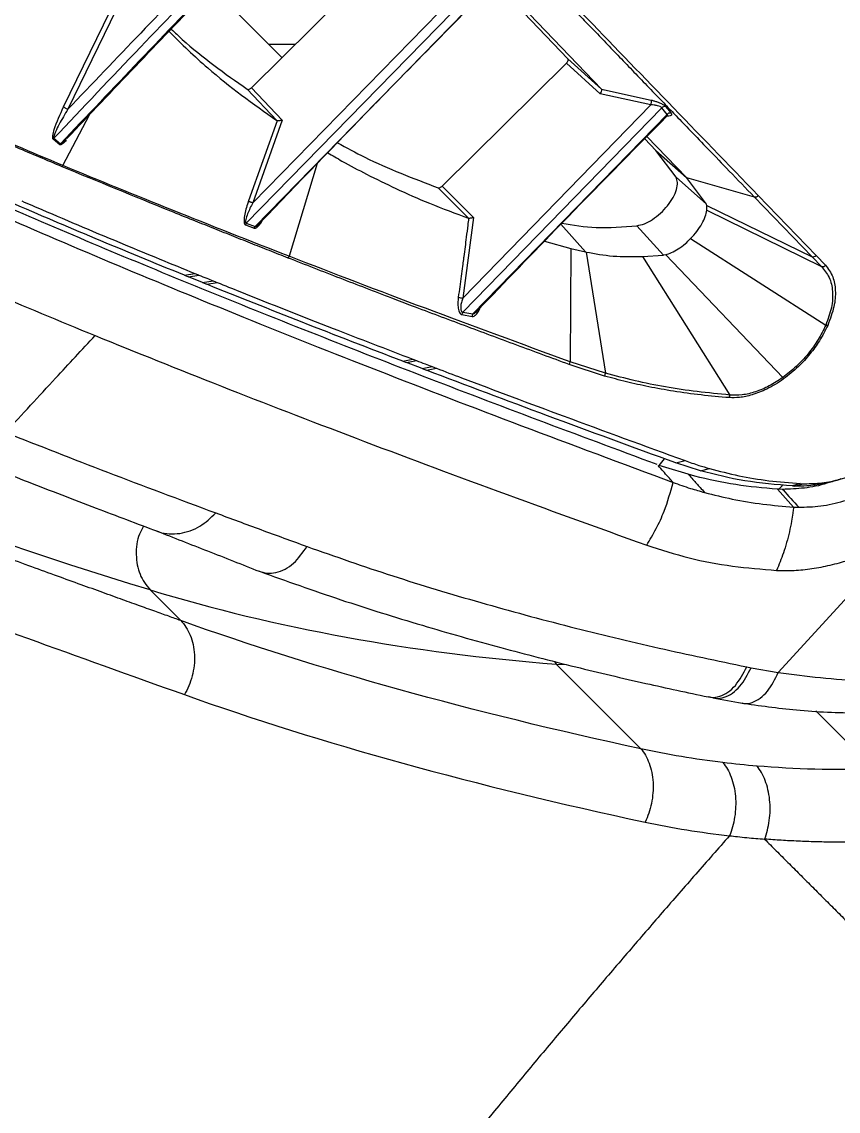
# Model space of a CAD drawing. Extents: x 525 to 613, y 487 to 635.
# Drawn here: x 539.22 to 543.03, y 569.88 to 574.97 of the extents above; entities that cross this region are included whole.
import ezdxf

# ---------------------------------------------------------------- set-up
doc = ezdxf.new("R2010")
doc.units = 0
doc.header["$MEASUREMENT"] = 0
doc.layers.add('1', color=4, linetype='Continuous')
doc.layers.add('STD TEST', color=3, linetype='Continuous')

# ---------------------------------------------------------------- blocks, each defined once
blk = doc.blocks.new('2023 VANGUARD')
at = {"layer": '1', "color": 3, "linetype": 'Continuous', "lineweight": 25}
for p, q in [((-28.667, -18.0323), (-27.8553, -17.2289)), ((-28.6915, -18.6658), (-27.4554, -17.3994)), ((-27.5107, -17.3927), (-28.6615, -18.5699)), ((-27.4279, -17.4289), (-28.6505, -18.681)), ((-29.5452, -18.1224), (-29.2696, -17.5546)), ((-29.2443, -17.554), (-29.5254, -18.1333)), ((-28.8538, -17.5627), (-28.5248, -17.8916)), ((-27.1884, -17.8968), (-27.5304, -17.5398)), ((-27.5199, -17.5292), (-27.0316, -18.0384)), ((-28.5871, -17.8293), (-28.462, -17.8293)), ((-27.7759, -18.4921), (-27.1954, -17.9176)), ((-27.1954, -17.9176), (-27.0374, -18.0604)), ((-27.0316, -18.0384), (-27.1884, -17.8968)), ((-28.687, -18.0395), (-28.5486, -18.1861)), ((-28.5234, -18.1845), (-28.667, -18.0323)), ((-26.8007, -18.1125), (-27.0374, -18.0604)), ((-27.0316, -18.0384), (-27.0311, -18.0391)), ((-27.0311, -18.0391), (-26.799, -18.0904)), ((-26.8007, -18.1125), (-27.6803, -19.0154)), ((-26.7324, -18.1201), (-26.7066, -18.151)), ((-29.5484, -18.3963), (-29.4244, -18.1593)), ((-27.6797, -19.0812), (-26.7503, -18.1261)), ((-26.7247, -18.157), (-27.6328, -19.0897)), ((-26.7247, -18.157), (-26.7503, -18.1261)), ((-26.7269, -18.166), (-26.7275, -18.1658)), ((-28.5472, -18.1867), (-28.6813, -18.5615)), ((-28.5234, -18.1845), (-28.6615, -18.5699)), ((-28.5472, -18.1867), (-28.5486, -18.1861)), ((-29.5903, -18.2684), (-29.5937, -18.2734)), ((-29.5631, -18.299), (-29.5937, -18.2734)), ((-29.5903, -18.2684), (-29.5597, -18.294)), ((-26.7779, -18.3251), (-26.8298, -18.271)), ((-26.819, -18.26), (-26.6341, -18.4526)), ((-26.7779, -18.3251), (-26.6341, -18.4526)), ((-26.6832, -18.45), (-26.7779, -18.3251)), ((-28.3601, -18.3873), (-28.4914, -18.8203)), ((-26.6832, -18.45), (-26.5411, -18.5761)), ((-26.6341, -18.4526), (-26.318, -18.5423)), ((-26.5411, -18.5761), (-26.6341, -18.4526)), ((-27.7948, -18.5001), (-27.6524, -18.6427)), ((-27.6301, -18.6386), (-27.7759, -18.4921)), ((-26.5387, -18.5821), (-26.5411, -18.5761)), ((-26.5388, -18.6053), (-26.5387, -18.5821)), ((-26.5387, -18.5821), (-26.0476, -18.8225)), ((-26.318, -18.5423), (-26.0476, -18.8225)), ((-26.2988, -18.536), (-26.0283, -18.8162)), ((-26.5388, -18.6053), (-26.0034, -18.8684)), ((-28.6952, -18.6732), (-28.6543, -18.6885)), ((-28.6915, -18.6658), (-28.6505, -18.681)), ((-27.6301, -18.6386), (-27.6803, -19.0154)), ((-27.2215, -18.6702), (-27.1059, -18.7999)), ((-26.8661, -18.6773), (-26.7419, -18.8146)), ((-27.2984, -18.7499), (-27.1756, -18.7838)), ((-27.1756, -18.7838), (-27.1783, -19.3133)), ((-27.1756, -18.7838), (-27.1059, -18.7999)), ((-26.6152, -18.7378), (-25.9833, -19.1415)), ((-27.1037, -18.8004), (-27.1059, -18.7999)), ((-27.1037, -18.8004), (-27.0131, -19.367)), ((-26.8393, -18.821), (-26.7419, -18.8146)), ((-26.8393, -18.821), (-26.4321, -19.4684)), ((-26.7313, -18.8126), (-26.7419, -18.8146)), ((-26.7313, -18.8126), (-26.1838, -19.3866)), ((-26.0476, -18.8225), (-26.0034, -18.8684)), ((-26.0283, -18.8162), (-25.9846, -18.8619)), ((-28.9803, -18.9089), (-28.9313, -18.9005)), ((-28.9803, -18.9089), (-28.9615, -18.9165)), ((-28.9615, -18.9165), (-28.9126, -18.9082)), ((-28.8954, -18.9433), (-28.9615, -18.9165)), ((-28.8954, -18.9433), (-28.8466, -18.9349)), ((-28.8954, -18.9433), (-28.8758, -18.9512)), ((-28.8758, -18.9512), (-28.827, -18.9428)), ((-27.6797, -19.0812), (-27.6328, -19.0897)), ((-27.6164, -19.0791), (-27.612, -19.0739)), ((-27.6836, -19.0929), (-27.6367, -19.1016)), ((-27.9599, -19.3107), (-27.9131, -19.3014)), ((-27.9599, -19.3107), (-27.9434, -19.317)), ((-27.9434, -19.317), (-27.8965, -19.3077)), ((-27.8703, -19.3449), (-27.9434, -19.317)), ((-27.8703, -19.3449), (-27.8236, -19.3355)), ((-27.8703, -19.3449), (-27.8494, -19.3529)), ((-27.8494, -19.3529), (-27.8028, -19.3435)), ((-27.017, -19.3797), (-27.1826, -19.3258)), ((-27.0131, -19.367), (-27.1783, -19.3133)), ((-26.7613, -19.7971), (-26.7379, -19.7661)), ((-26.5955, -19.8482), (-26.7613, -19.7971)), ((-26.6846, -19.7857), (-26.6406, -19.7752)), ((-26.569, -19.8231), (-26.6846, -19.7857)), ((-26.569, -19.8231), (-26.5267, -19.8122)), ((-26.1025, -19.8824), (-26.1394, -19.8935)), ((-26.1394, -19.8935), (-26.1273, -19.8941)), ((-26.1273, -19.8941), (-26.0909, -19.883)), ((-26.1025, -19.8824), (-26.0909, -19.883)), ((-26.2095, -19.9083), (-26.1341, -19.992)), ((-26.2031, -19.9087), (-26.2095, -19.9083)), ((-26.1857, -19.9093), (-26.2031, -19.9087)), ((-26.2052, -20.7651), (-25.7599, -20.2778)), ((-28.9977, -20.5225), (-29.1408, -20.3795)), ((-27.2516, -20.7133), (-27.2429, -20.7262)), ((-27.2429, -20.7262), (-26.8473, -21.1218)), ((-27.2429, -20.7262), (-27.1967, -20.7274)), ((-26.3523, -20.7387), (-26.3317, -20.7428)), ((-26.3318, -20.7428), (-26.2052, -20.765)), ((-26.5117, -20.8837), (-26.3747, -20.9086)), ((-25.7571, -21.2172), (-26.03, -20.9443))]:
    blk.add_line(p, q, dxfattribs=at)
for centre, radius, start, end in [((-26.7353, -18.1409), 0.021, 81.8322, 135.2344), ((-26.7098, -18.1718), 0.021, 81.3931, 135.2539), ((-29.569, -18.388), 0.0223, 321.9866, 337.9783), ((-26.314, -18.5221), 0.0206, 258.8109, 317.3998), ((-28.6732, -18.6796), 0.0229, 142.8819, 163.6286), ((-28.5138, -18.8145), 0.0232, 323.1305, 345.4904), ((-26.0436, -18.8022), 0.0207, 258.9387, 317.5832), ((-25.9999, -18.8478), 0.0209, 260.4491, 317.3204), ((-27.6753, -18.9435), 0.072, 249.3668, 266.0389), ((-27.6604, -19.094), 0.0232, 146.2706, 177.0486), ((-27.6135, -19.1026), 0.0232, 146.3083, 177.4972), ((-25.9736, -19.1114), 0.0316, 252.0725, 268.7661), ((-27.2027, -19.3119), 0.0244, 325.2557, 356.6629), ((-27.0379, -19.3663), 0.0249, 327.2697, 358.4594), ((-26.2188, -19.4069), 0.0405, 19.5736, 30.1087), ((-26.4583, -19.4693), 0.0263, 334.0639, 1.8218)]:
    blk.add_arc(centre, radius, start, end, dxfattribs=at)
for points, knots in [([(-25.4146, -10.4282), (-25.7372, -10.6679), (-26.3791, -11.1448), (-27.2948, -11.9177), (-28.1843, -12.7094), (-29.0476, -13.5262), (-29.8857, -14.3564), (-30.7025, -15.1973), (-31.4896, -16.0589), (-32.2522, -16.9521), (-32.7261, -17.5775), (-32.9643, -17.8919)], [0, 0, 0, 0, 0.113392, 0.225638, 0.337341, 0.448782, 0.560233, 0.669481, 0.778832, 0.888788, 1, 1, 1, 1]), ([(-24.9408, -10.9166), (-25.0731, -11.004), (-25.3406, -11.1805), (-25.7398, -11.4588), (-26.1419, -11.7506), (-26.5459, -12.0569), (-26.94, -12.3686), (-27.3913, -12.7403), (-27.9037, -13.1831), (-28.49, -13.719), (-29.0089, -14.2196), (-29.452, -14.6653), (-29.8107, -15.0385), (-30.1521, -15.4062), (-30.4762, -15.7679), (-30.7928, -16.1342), (-31.1698, -16.5871), (-31.5985, -17.1306), (-32.0622, -17.7557), (-32.3496, -18.1776), (-32.4913, -18.3855)], [0, 0, 0, 0, 0.044709, 0.090349, 0.13691, 0.184379, 0.232745, 0.277954, 0.348418, 0.422679, 0.500679, 0.550525, 0.598903, 0.645795, 0.691185, 0.735062, 0.781563, 0.856423, 0.929252, 1, 1, 1, 1]), ([(-29.1556, -15.5741), (-29.1403, -15.5903), (-29.1082, -15.6244), (-29.0569, -15.6788), (-29.0002, -15.7389), (-28.9377, -15.8049), (-28.8694, -15.8771), (-28.7914, -15.9595), (-28.7108, -16.0445), (-28.6295, -16.1302), (-28.5535, -16.2102), (-28.4787, -16.2889), (-28.4155, -16.3553), (-28.3633, -16.4101), (-28.3195, -16.4561), (-28.2728, -16.505), (-28.2232, -16.557), (-28.1706, -16.612), (-28.0904, -16.696), (-27.983, -16.8082), (-27.8402, -16.9576), (-27.6859, -17.119), (-27.519, -17.2933), (-27.3495, -17.4703), (-27.2157, -17.6098), (-27.1189, -17.7105), (-27.0582, -17.7737), (-26.9953, -17.8392), (-26.93, -17.9071), (-26.8622, -17.9775), (-26.8063, -18.0356), (-26.7632, -18.0804), (-26.7266, -18.1185), (-26.6777, -18.1693), (-26.6111, -18.2384), (-26.5284, -18.3242), (-26.4293, -18.4269), (-26.3569, -18.502), (-26.318, -18.5423)], [0, 0, 0, 0, 0.020725, 0.043459, 0.068203, 0.094956, 0.123719, 0.154491, 0.191833, 0.221797, 0.251605, 0.281257, 0.308509, 0.323986, 0.340419, 0.35781, 0.376156, 0.395459, 0.415718, 0.463883, 0.511317, 0.567458, 0.624789, 0.681766, 0.736941, 0.755717, 0.775071, 0.795005, 0.815518, 0.83661, 0.858281, 0.867298, 0.876345, 0.891857, 0.911979, 0.93671, 0.96605, 1, 1, 1, 1]), ([(-29.133, -15.5697), (-29.0392, -15.6694), (-28.8516, -15.8688), (-28.541, -16.1976), (-28.2126, -16.5441), (-27.8668, -16.9069), (-27.5053, -17.2856), (-27.1244, -17.6821), (-26.7252, -18.0957), (-26.4409, -18.3892), (-26.2988, -18.536)], [0, 0, 0, 0, 0.124988, 0.249985, 0.374989, 0.499998, 0.625005, 0.750009, 0.875008, 1, 1, 1, 1]), ([(-30.3976, -17.9085), (-30.2665, -17.7654), (-30.014, -17.4897), (-29.6444, -17.0965), (-29.3009, -16.7367), (-28.9844, -16.4099), (-28.7816, -16.2037), (-28.6852, -16.1056)], [0, 0, 0, 0, 0.234114, 0.451177, 0.651175, 0.834112, 1, 1, 1, 1]), ([(-28.6556, -16.1321), (-28.9472, -16.4299), (-29.5303, -17.0255), (-30.0949, -17.6383), (-30.3772, -17.9446)], [0, 0, 0, 0, 0.499975, 1, 1, 1, 1]), ([(-30.3509, -17.9234), (-30.1038, -17.6548), (-29.5468, -17.0495), (-28.9712, -16.4614), (-28.6511, -16.1344)], [0, 0, 0, 0, 0.44383, 1, 1, 1, 1]), ([(-28.7353, -16.09), (-29.0041, -16.3645), (-29.5416, -16.9134), (-30.0638, -17.4766), (-30.3249, -17.7583)], [0, 0, 0, 0, 0.499948, 1, 1, 1, 1]), ([(-29.5903, -18.2684), (-29.4559, -18.1264), (-29.1947, -17.8504), (-28.8104, -17.4525), (-28.4474, -17.0807), (-28.2115, -16.8425), (-28.0975, -16.7273)], [0, 0, 0, 0, 0.273503, 0.531333, 0.773495, 1, 1, 1, 1]), ([(-28.1517, -16.7187), (-28.3827, -16.9524), (-28.8449, -17.42), (-29.2986, -17.8955), (-29.5254, -18.1333)], [0, 0, 0, 0, 0.4999645, 1, 1, 1, 1]), ([(-28.0683, -16.755), (-28.3194, -17.009), (-28.8217, -17.5172), (-29.3137, -18.0351), (-29.5597, -18.294)], [0, 0, 0, 0, 0.499983, 1, 1, 1, 1]), ([(-29.53, -18.2698), (-29.3165, -18.045), (-28.8337, -17.5364), (-28.3407, -17.0375), (-28.0656, -16.7591)], [0, 0, 0, 0, 0.442054, 1, 1, 1, 1]), ([(-28.6259, -18.6624), (-28.4503, -18.4799), (-28.0537, -18.0676), (-27.651, -17.661), (-27.4266, -17.4345)], [0, 0, 0, 0, 0.442724, 1, 1, 1, 1]), ([(-29.5515, -18.4017), (-29.6227, -18.3717), (-29.7666, -18.3113), (-29.9275, -18.242), (-30.0406, -18.1928), (-30.107, -18.1637), (-30.1752, -18.1336), (-30.2516, -18.0998), (-30.3968, -18.035), (-30.6045, -17.9408), (-30.8616, -17.8217), (-31.0209, -17.7457), (-31.1015, -17.7072)], [0, 0, 0, 0, 0.1208725, 0.2440654, 0.2840593, 0.3244321, 0.3651839, 0.409718, 0.4669422, 0.6401842, 0.8178508, 1, 1, 1, 1]), ([(-29.5484, -18.3963), (-29.6945, -18.3347), (-29.9868, -18.2116), (-30.3882, -18.0329), (-30.7637, -17.8608), (-30.9866, -17.7541), (-31.0981, -17.7008)], [0, 0, 0, 0, 0.250004, 0.500005, 0.750004, 1, 1, 1, 1]), ([(-29.1408, -20.3795), (-30.1496, -20.0734), (-31.105, -19.698), (-32.9013, -18.8116), (-33.7421, -18.3007), (-34.5219, -17.7243)], [0, 0, 0, 0, 0.5, 0.5, 1, 1, 1, 1]), ([(-29.0419, -17.7587), (-29.025, -17.7747), (-28.9162, -17.8782), (-28.792, -17.9656), (-28.687, -18.0395)], [0, 0, 0, 0, 0.155128, 1, 1, 1, 1]), ([(-26.7708, -19.7937), (-26.958, -19.7241), (-27.335, -19.5841), (-27.875, -19.3782), (-28.3995, -19.1735), (-28.9042, -18.9709), (-29.3902, -18.7699), (-29.8434, -18.5759), (-30.2594, -18.3912), (-30.6324, -18.2199), (-30.9689, -18.0597), (-31.2729, -17.9101), (-31.453, -17.8174), (-31.5415, -17.7718)], [0, 0, 0, 0, 0.091503, 0.184255, 0.278388, 0.373689, 0.469634, 0.56825, 0.660208, 0.749357, 0.835644, 0.919152, 1, 1, 1, 1]), ([(-29.0526, -17.77), (-28.9934, -17.8279), (-28.8381, -17.9798), (-28.6593, -18.1072), (-28.5486, -18.1861)], [0, 0, 0, 0, 0.381269, 1, 1, 1, 1]), ([(-31.4631, -17.8597), (-31.3988, -17.8927), (-31.2061, -17.9918), (-30.8491, -18.1673), (-30.3766, -18.3893), (-29.8592, -18.6212), (-29.3034, -18.8594), (-28.7105, -19.1035), (-28.0804, -19.3535), (-27.4133, -19.6104), (-26.9357, -19.7881), (-26.697, -19.8769)], [0, 0, 0, 0, 0.059176, 0.177548, 0.296142, 0.41451, 0.533071, 0.649435, 0.765798, 0.882899, 1, 1, 1, 1]), ([(-27.1954, -17.9176), (-27.1937, -17.9157), (-27.1903, -17.9119), (-27.1873, -17.9057), (-27.1863, -17.9001), (-27.1877, -17.8979), (-27.1884, -17.8968)], [0, 0, 0, 0, 0.246544, 0.494649, 0.744941, 1, 1, 1, 1]), ([(-28.687, -18.0395), (-28.6858, -18.04), (-28.6835, -18.041), (-28.6781, -18.0399), (-28.6724, -18.037), (-28.6688, -18.0339), (-28.667, -18.0323)], [0, 0, 0, 0, 0.25559, 0.508855, 0.754131, 1, 1, 1, 1]), ([(-27.0311, -18.0391), (-27.0309, -18.0401), (-27.0306, -18.042), (-27.0317, -18.0472), (-27.0339, -18.0535), (-27.0361, -18.0579), (-27.0374, -18.0604)], [0, 0, 0, 0, 0.240972, 0.494838, 0.716752, 1, 1, 1, 1]), ([(-29.5937, -18.2734), (-29.5943, -18.2727), (-29.5954, -18.2713), (-29.5965, -18.2661), (-29.5956, -18.2516), (-29.5818, -18.2012), (-29.5613, -18.157), (-29.5452, -18.1224)], [0, 0, 0, 0, 0.029455, 0.060748, 0.136341, 0.324707, 1, 1, 1, 1]), ([(-29.5254, -18.1333), (-29.5276, -18.1324), (-29.5315, -18.1305), (-29.5372, -18.1275), (-29.5421, -18.1247), (-29.5442, -18.1232), (-29.5452, -18.1224)], [0, 0, 0, 0, 0.264061, 0.499998, 0.735937, 1, 1, 1, 1]), ([(-26.8007, -18.1125), (-26.8001, -18.1101), (-26.799, -18.1055), (-26.7983, -18.099), (-26.7981, -18.0936), (-26.7987, -18.0915), (-26.799, -18.0904)], [0, 0, 0, 0, 0.265706, 0.5015774, 0.7356011, 1, 1, 1, 1]), ([(-26.7503, -18.1261), (-26.7511, -18.1252), (-26.7529, -18.1233), (-26.7593, -18.1199), (-26.7701, -18.1162), (-26.7852, -18.1132), (-26.7955, -18.1127), (-26.8007, -18.1125)], [0, 0, 0, 0, 0.11568, 0.234753, 0.482714, 0.739823, 1, 1, 1, 1]), ([(-26.799, -18.0904), (-26.7944, -18.0915), (-26.7852, -18.0938), (-26.7687, -18.0992), (-26.7523, -18.106), (-26.7387, -18.1138), (-26.7343, -18.1181), (-26.7324, -18.1201)], [0, 0, 0, 0, 0.172012, 0.342253, 0.612625, 0.825688, 1, 1, 1, 1]), ([(-29.5254, -18.1333), (-29.5393, -18.1562), (-29.56, -18.1904), (-29.5805, -18.2321), (-29.5887, -18.2526), (-29.5913, -18.2622), (-29.5914, -18.2661), (-29.591, -18.2677), (-29.5906, -18.2682), (-29.5903, -18.2684)], [0, 0, 0, 0, 0.516783, 0.77113, 0.893488, 0.950196, 0.975978, 0.988142, 1, 1, 1, 1]), ([(-27.6115, -19.0744), (-27.4817, -18.9394), (-27.1888, -18.6347), (-26.8921, -18.3337), (-26.7268, -18.166)], [0, 0, 0, 0, 0.443008, 1, 1, 1, 1]), ([(-26.7272, -18.1656), (-26.7259, -18.1646), (-26.7235, -18.1629), (-26.7231, -18.1598), (-26.7241, -18.1579), (-26.7247, -18.157)], [0, 0, 0, 0, 0.412376, 0.711269, 1, 1, 1, 1]), ([(-26.7066, -18.151), (-26.7053, -18.1534), (-26.7027, -18.1578), (-26.707, -18.1624), (-26.7145, -18.1651), (-26.7234, -18.1647), (-26.727, -18.1646)], [0, 0, 0, 0, 0.268259, 0.508551, 0.799935, 1, 1, 1, 1]), ([(-31.5501, -18.2182), (-31.5328, -18.227), (-31.4956, -18.246), (-31.4341, -18.277), (-31.3627, -18.3126), (-31.2808, -18.3531), (-31.1876, -18.3986), (-31.0831, -18.449), (-30.9595, -18.5077), (-30.8253, -18.5706), (-30.6894, -18.6333), (-30.5706, -18.6873), (-30.4773, -18.7294), (-30.4006, -18.7636), (-30.3339, -18.7932), (-30.2631, -18.8245), (-30.1913, -18.8559), (-30.1186, -18.8876), (-30.0449, -18.9194), (-29.9702, -18.9515), (-29.7611, -19.0408), (-29.5661, -19.1214), (-29.3979, -19.1909)], [0, 0, 0, 0, 0.030935, 0.0667, 0.107321, 0.152829, 0.203264, 0.258671, 0.317865, 0.392599, 0.457689, 0.513028, 0.558516, 0.58532, 0.61629, 0.647307, 0.678368, 0.709472, 0.740618, 0.771803, 0.803025, 1, 1, 1, 1]), ([(-28.5234, -18.1845), (-28.5259, -18.185), (-28.5309, -18.1861), (-28.538, -18.187), (-28.5437, -18.1872), (-28.5461, -18.1869), (-28.5472, -18.1867)], [0, 0, 0, 0, 0.278413, 0.538369, 0.791255, 1, 1, 1, 1]), ([(-29.5327, -18.2771), (-29.5386, -18.2838), (-29.5471, -18.2935), (-29.5568, -18.2996), (-29.5609, -18.3002), (-29.5624, -18.2994), (-29.5631, -18.299)], [0, 0, 0, 0, 0.573248, 0.81123, 0.909361, 1, 1, 1, 1]), ([(-29.5597, -18.294), (-29.5594, -18.2941), (-29.5589, -18.2944), (-29.5573, -18.2943), (-29.5541, -18.2929), (-29.5448, -18.2858), (-29.537, -18.2761), (-29.5311, -18.2686)], [0, 0, 0, 0, 0.040675, 0.08305, 0.173057, 0.368595, 1, 1, 1, 1]), ([(-29.5597, -18.294), (-29.5604, -18.2948), (-29.5617, -18.2964), (-29.5626, -18.2981), (-29.5631, -18.299)], [0, 0, 0, 0, 0.508862, 1, 1, 1, 1]), ([(-28.2655, -18.2894), (-28.2233, -18.3126), (-28.0756, -18.3939), (-27.9118, -18.4558), (-27.7948, -18.5001)], [0, 0, 0, 0, 0.285946, 1, 1, 1, 1]), ([(-28.3109, -18.3364), (-28.2888, -18.3494), (-28.2295, -18.3841), (-28.124, -18.4401), (-27.9881, -18.5066), (-27.8299, -18.5764), (-27.7137, -18.6198), (-27.6524, -18.6427)], [0, 0, 0, 0, 0.108208, 0.290253, 0.499567, 0.736149, 1, 1, 1, 1]), ([(-28.4953, -18.8284), (-28.5246, -18.8168), (-28.5838, -18.7935), (-28.6723, -18.7585), (-28.7613, -18.7231), (-28.8509, -18.6873), (-28.9455, -18.6493), (-29.1855, -18.5527), (-29.385, -18.4704), (-29.5515, -18.4017)], [0, 0, 0, 0, 0.078852, 0.158953, 0.240302, 0.322898, 0.40674, 0.504921, 1, 1, 1, 1]), ([(-28.4914, -18.8203), (-28.6756, -18.748), (-29.044, -18.6035), (-29.3802, -18.4654), (-29.5484, -18.3963)], [0, 0, 0, 0, 0.499999, 1, 1, 1, 1]), ([(-32.7981, -18.4723), (-32.7856, -18.4797), (-32.7601, -18.4947), (-32.7219, -18.5165), (-32.6827, -18.5387), (-32.6433, -18.5607), (-32.604, -18.5824), (-32.5646, -18.6039), (-32.5035, -18.6369), (-32.4204, -18.6811), (-32.3083, -18.7391), (-32.1924, -18.7978), (-32.0738, -18.8566), (-31.9644, -18.9098), (-31.8651, -18.9573), (-31.7764, -18.9992), (-31.6947, -19.0374), (-31.6201, -19.0719), (-31.5482, -19.1048), (-31.4646, -19.1429), (-31.3602, -19.1898), (-31.2302, -19.2476), (-31.0796, -19.3135), (-30.9069, -19.3879), (-30.7104, -19.4711), (-30.4932, -19.5614), (-30.2548, -19.6588), (-29.9946, -19.7631), (-29.7064, -19.8765), (-29.4097, -19.9911), (-29.2029, -20.0691), (-29.1065, -20.1054)], [0, 0, 0, 0, 0.016661, 0.033749, 0.050645, 0.06723, 0.083487, 0.099426, 0.115048, 0.156376, 0.195314, 0.238556, 0.278413, 0.31489, 0.344601, 0.371615, 0.395933, 0.417554, 0.436849, 0.457771, 0.488301, 0.523201, 0.562471, 0.606111, 0.654118, 0.706492, 0.759872, 0.817133, 0.878274, 0.943302, 1, 1, 1, 1]), ([(-27.7948, -18.5001), (-27.7935, -18.5003), (-27.791, -18.5008), (-27.7861, -18.4993), (-27.7808, -18.4965), (-27.7776, -18.4936), (-27.7759, -18.4921)], [0, 0, 0, 0, 0.253724, 0.505882, 0.752369, 1, 1, 1, 1]), ([(-28.9803, -18.9089), (-29.121, -18.8513), (-29.4019, -18.7364), (-29.6615, -18.6249), (-29.7911, -18.5693)], [0, 0, 0, 0, 0.500855, 1, 1, 1, 1]), ([(-29.7407, -18.5616), (-29.7094, -18.5751), (-29.5532, -18.6425), (-29.2876, -18.7548), (-29.0412, -18.8556), (-28.9313, -18.9005)], [0, 0, 0, 0, 0.121704, 0.608564, 1, 1, 1, 1]), ([(-28.6813, -18.5615), (-28.6819, -18.5633), (-28.6837, -18.5682), (-28.6887, -18.5833), (-28.6958, -18.6073), (-28.701, -18.6329), (-28.7024, -18.651), (-28.702, -18.661), (-28.7003, -18.6678), (-28.6979, -18.6717), (-28.6961, -18.6727), (-28.6952, -18.6732)], [0, 0, 0, 0, 0.0463285, 0.1251585, 0.3807027, 0.6438001, 0.7451053, 0.8308611, 0.9086635, 0.9547745, 1, 1, 1, 1]), ([(-28.6615, -18.5699), (-28.6701, -18.5871), (-28.6829, -18.6126), (-28.6931, -18.6436), (-28.6952, -18.6573), (-28.6946, -18.6622), (-28.694, -18.6641), (-28.6929, -18.6654), (-28.6919, -18.6657), (-28.6915, -18.6658)], [0, 0, 0, 0, 0.52764, 0.781409, 0.897558, 0.924308, 0.949946, 0.974914, 1, 1, 1, 1]), ([(-28.6813, -18.5615), (-28.6801, -18.5622), (-28.6779, -18.5635), (-28.673, -18.5657), (-28.6675, -18.5679), (-28.6636, -18.5692), (-28.6615, -18.5699)], [0, 0, 0, 0, 0.264379, 0.502425, 0.737698, 1, 1, 1, 1]), ([(-26.6152, -18.7378), (-26.605, -18.7266), (-26.5844, -18.7044), (-26.5611, -18.6685), (-26.5447, -18.6339), (-26.5408, -18.6148), (-26.5388, -18.6053)], [0, 0, 0, 0, 0.2508551, 0.5019702, 0.7521188, 1, 1, 1, 1]), ([(-28.6543, -18.6885), (-28.6524, -18.6887), (-28.6484, -18.6892), (-28.6386, -18.6831), (-28.6267, -18.6719), (-28.6191, -18.658), (-28.6157, -18.6519)], [0, 0, 0, 0, 0.143155, 0.307906, 0.697132, 1, 1, 1, 1]), ([(-28.6543, -18.6885), (-28.6538, -18.6872), (-28.6529, -18.6845), (-28.6513, -18.6822), (-28.6505, -18.681)], [0, 0, 0, 0, 0.5, 1, 1, 1, 1]), ([(-28.6505, -18.681), (-28.6492, -18.6809), (-28.6465, -18.6806), (-28.6402, -18.6764), (-28.6333, -18.6705), (-28.6284, -18.6644), (-28.6263, -18.662)], [0, 0, 0, 0, 0.165841, 0.346676, 0.731511, 1, 1, 1, 1]), ([(-27.6524, -18.6427), (-27.6538, -18.6534), (-27.6575, -18.683), (-27.6649, -18.7425), (-27.6715, -18.793), (-27.6761, -18.8277), (-27.6781, -18.843), (-27.682, -18.8721), (-27.6898, -18.9305), (-27.6963, -18.9785), (-27.7007, -19.0109)], [0, 0, 0, 0, 0.087402, 0.240292, 0.483977, 0.498265, 0.523747, 0.608293, 0.735701, 1, 1, 1, 1]), ([(-27.6301, -18.6386), (-27.6309, -18.6388), (-27.6329, -18.6395), (-27.6372, -18.6409), (-27.6428, -18.6422), (-27.6486, -18.6432), (-27.6511, -18.6429), (-27.6524, -18.6427)], [0, 0, 0, 0, 0.090592, 0.244997, 0.500912, 0.751514, 1, 1, 1, 1]), ([(-27.2167, -18.6653), (-27.1645, -18.6742), (-27.0566, -18.6924), (-26.9309, -18.6824), (-26.8661, -18.6773)], [0, 0, 0, 0, 0.4844475, 1, 1, 1, 1]), ([(-26.7313, -18.8126), (-26.7223, -18.8096), (-26.7043, -18.8035), (-26.6726, -18.786), (-26.6421, -18.7637), (-26.6233, -18.7456), (-26.6152, -18.7378)], [0, 0, 0, 0, 0.247928, 0.498192, 0.783948, 1, 1, 1, 1]), ([(-27.1826, -19.3258), (-27.2236, -19.3107), (-27.3058, -19.2805), (-27.4281, -19.2353), (-27.5504, -19.1898), (-27.6725, -19.1442), (-27.7943, -19.0984), (-27.9073, -19.0556), (-28.0611, -18.997), (-28.2562, -18.922), (-28.4148, -18.8599), (-28.4953, -18.8284)], [0, 0, 0, 0, 0.088443, 0.177715, 0.267818, 0.358754, 0.450526, 0.543137, 0.616844, 0.80548, 1, 1, 1, 1]), ([(-27.1783, -19.3133), (-27.4071, -19.2294), (-27.8645, -19.0616), (-28.2824, -18.9007), (-28.4914, -18.8203)], [0, 0, 0, 0, 0.5000012, 1, 1, 1, 1]), ([(-27.1037, -18.8004), (-27.0625, -18.8079), (-26.9795, -18.823), (-26.8862, -18.8217), (-26.8393, -18.821)], [0, 0, 0, 0, 0.497273, 1, 1, 1, 1]), ([(-28.9977, -20.5225), (-29.0164, -20.5159), (-29.057, -20.5013), (-29.1228, -20.4778), (-29.1982, -20.4507), (-29.2831, -20.4201), (-29.3772, -20.3862), (-29.4802, -20.349), (-29.5917, -20.3085), (-29.7115, -20.265), (-29.8677, -20.2079), (-30.0505, -20.1408), (-30.2498, -20.0671), (-30.4308, -19.9998), (-30.6664, -19.9116), (-30.9545, -19.8028), (-31.2544, -19.6877), (-31.5737, -19.5636), (-31.9261, -19.4242), (-32.2661, -19.2863), (-32.5433, -19.1712), (-32.7542, -19.082), (-32.9037, -19.0175), (-33.0013, -18.9748), (-33.0533, -18.9519), (-33.1039, -18.9295), (-33.1532, -18.9075), (-33.2011, -18.886), (-33.2477, -18.8649), (-33.2777, -18.8512), (-33.2926, -18.8444)], [0, 0, 0, 0, 0.009208, 0.020108, 0.032695, 0.046966, 0.062917, 0.080544, 0.099843, 0.120809, 0.143441, 0.183002, 0.219932, 0.25425, 0.285969, 0.357032, 0.428037, 0.476783, 0.570094, 0.677768, 0.741176, 0.805646, 0.870357, 0.888916, 0.907461, 0.925992, 0.944511, 0.963017, 0.981513, 1, 1, 1, 1]), ([(-26.0034, -18.8684), (-25.9903, -18.8843), (-25.964, -18.9162), (-25.9491, -18.9826), (-25.9531, -19.0588), (-25.9732, -19.1139), (-25.9833, -19.1415)], [0, 0, 0, 0, 0.249029, 0.498685, 0.749023, 1, 1, 1, 1]), ([(-25.9846, -18.8619), (-25.9719, -18.8791), (-25.9478, -18.9115), (-25.936, -18.9793), (-25.9415, -19.0564), (-25.9631, -19.1135), (-25.9743, -19.143)], [0, 0, 0, 0, 0.261201, 0.495271, 0.739788, 1, 1, 1, 1]), ([(-28.9313, -18.9005), (-28.9288, -18.9016), (-28.9225, -18.9041), (-28.9162, -18.9067), (-28.9126, -18.9082)], [0, 0, 0, 0, 0.414171, 1, 1, 1, 1]), ([(-28.9126, -18.9082), (-28.9003, -18.9131), (-28.8784, -18.922), (-28.8563, -18.931), (-28.8466, -18.9349)], [0, 0, 0, 0, 0.5601444, 1, 1, 1, 1]), ([(-28.8466, -18.9349), (-28.8439, -18.9359), (-28.8374, -18.9386), (-28.8309, -18.9412), (-28.827, -18.9428)], [0, 0, 0, 0, 0.409374, 1, 1, 1, 1]), ([(-27.9599, -19.3107), (-28.1184, -19.2497), (-28.4343, -19.128), (-28.729, -19.01), (-28.8758, -18.9512)], [0, 0, 0, 0, 0.501907, 1, 1, 1, 1]), ([(-28.827, -18.9428), (-28.7919, -18.9569), (-28.6161, -19.0276), (-28.3157, -19.1464), (-28.0384, -19.2532), (-27.9131, -19.3014)], [0, 0, 0, 0, 0.120542, 0.602754, 1, 1, 1, 1]), ([(-27.7007, -19.0109), (-27.7017, -19.02), (-27.7035, -19.0371), (-27.7022, -19.0593), (-27.6988, -19.0746), (-27.6948, -19.084), (-27.6898, -19.0907), (-27.6857, -19.0921), (-27.6836, -19.0929)], [0, 0, 0, 0, 0.278579, 0.527571, 0.666361, 0.773055, 0.88635, 1, 1, 1, 1]), ([(-27.6803, -19.0154), (-27.6824, -19.022), (-27.6866, -19.0352), (-27.6894, -19.0523), (-27.6896, -19.0652), (-27.6885, -19.0725), (-27.6866, -19.0771), (-27.6848, -19.0795), (-27.6824, -19.081), (-27.6806, -19.0811), (-27.6797, -19.0812)], [0, 0, 0, 0, 0.271275, 0.53459, 0.660596, 0.779455, 0.835821, 0.890462, 0.944666, 1, 1, 1, 1]), ([(-27.6367, -19.1016), (-27.6333, -19.1013), (-27.6253, -19.1006), (-27.6132, -19.0881), (-27.6037, -19.0749), (-27.5997, -19.0637), (-27.5988, -19.0612)], [0, 0, 0, 0, 0.223051, 0.514075, 0.894542, 1, 1, 1, 1]), ([(-27.6328, -19.0897), (-27.6305, -19.089), (-27.6255, -19.0876), (-27.62, -19.0834), (-27.6171, -19.0799), (-27.6164, -19.0791)], [0, 0, 0, 0, 0.41091, 0.85517, 1, 1, 1, 1]), ([(-25.9833, -19.1415), (-25.9945, -19.1644), (-26.0169, -19.2103), (-26.0649, -19.2761), (-26.1205, -19.3371), (-26.1627, -19.3701), (-26.1838, -19.3866)], [0, 0, 0, 0, 0.249743, 0.499731, 0.749879, 1, 1, 1, 1]), ([(-29.8164, -19.6435), (-29.7386, -19.5588), (-29.5996, -19.4074), (-29.4595, -19.2571), (-29.3978, -19.1909)], [0, 0, 0, 0, 0.56, 1, 1, 1, 1]), ([(-29.3979, -19.1909), (-29.2042, -19.2692), (-28.817, -19.4256), (-28.186, -19.6686), (-27.5256, -19.9157), (-27.0547, -20.0858), (-26.8203, -20.1705)], [0, 0, 0, 0, 0.251744, 0.50322, 0.752639, 1, 1, 1, 1]), ([(-25.9743, -19.143), (-25.9865, -19.1673), (-26.0093, -19.213), (-26.0572, -19.2781), (-26.1129, -19.34), (-26.1571, -19.3748), (-26.1806, -19.3934)], [0, 0, 0, 0, 0.259647, 0.487411, 0.727312, 1, 1, 1, 1]), ([(-33.259, -19.1995), (-33.1585, -19.2455), (-33.0476, -19.2952), (-32.8655, -19.3747), (-32.8022, -19.4021), (-32.671, -19.4582), (-32.603, -19.487), (-32.2512, -19.6347), (-31.9316, -19.7644), (-31.2177, -20.0447), (-30.8233, -20.1952), (-29.9591, -20.5166), (-29.4894, -20.6874), (-28.9809, -20.8686)], [0, 0, 0, 0, 0.125, 0.125, 0.1875, 0.1875, 0.25, 0.25, 0.5, 0.5, 0.75, 0.75, 1, 1, 1, 1]), ([(-27.9131, -19.3014), (-27.9103, -19.3024), (-27.9048, -19.3046), (-27.8993, -19.3067), (-27.8965, -19.3077)], [0, 0, 0, 0, 0.5, 1, 1, 1, 1]), ([(-27.8965, -19.3077), (-27.883, -19.3129), (-27.8587, -19.3222), (-27.8344, -19.3315), (-27.8236, -19.3355)], [0, 0, 0, 0, 0.560152, 1, 1, 1, 1]), ([(-27.8236, -19.3355), (-27.8208, -19.3366), (-27.8138, -19.3393), (-27.8068, -19.3419), (-27.8028, -19.3435)], [0, 0, 0, 0, 0.415386, 1, 1, 1, 1]), ([(-27.8028, -19.3435), (-27.7639, -19.3583), (-27.5694, -19.4322), (-27.1894, -19.5745), (-26.8308, -19.7056), (-26.6406, -19.7752)], [0, 0, 0, 0, 0.105018, 0.525131, 1, 1, 1, 1]), ([(-26.6846, -19.7857), (-26.8866, -19.7119), (-27.2886, -19.565), (-27.6631, -19.4234), (-27.8494, -19.3529)], [0, 0, 0, 0, 0.502697, 1, 1, 1, 1]), ([(-26.4347, -19.4808), (-26.4788, -19.4769), (-26.5672, -19.4693), (-26.6924, -19.4519), (-26.8084, -19.431), (-26.9159, -19.4074), (-26.9832, -19.389), (-27.017, -19.3797)], [0, 0, 0, 0, 0.214249, 0.429539, 0.629103, 0.813522, 1, 1, 1, 1]), ([(-26.4321, -19.4684), (-26.5341, -19.4582), (-26.7381, -19.4376), (-26.9214, -19.3905), (-27.0131, -19.367)], [0, 0, 0, 0, 0.500012, 1, 1, 1, 1]), ([(-26.1806, -19.3934), (-26.1935, -19.4021), (-26.2192, -19.4198), (-26.2572, -19.4402), (-26.2936, -19.4563), (-26.3368, -19.4711), (-26.3852, -19.4816), (-26.4189, -19.481), (-26.4347, -19.4808)], [0, 0, 0, 0, 0.14921, 0.299552, 0.43129, 0.563444, 0.79623, 1, 1, 1, 1]), ([(-26.1838, -19.3866), (-26.2049, -19.4005), (-26.2472, -19.4284), (-26.3121, -19.455), (-26.3752, -19.4706), (-26.4131, -19.4691), (-26.4321, -19.4684)], [0, 0, 0, 0, 0.250343, 0.500605, 0.750594, 1, 1, 1, 1]), ([(-29.052, -24.7457), (-29.2336, -24.5648), (-29.4113, -24.3875), (-29.7584, -24.0408), (-29.9276, -23.8714), (-30.2575, -23.5409), (-30.4183, -23.3796), (-30.7318, -23.0654), (-30.8846, -22.9123), (-31.3306, -22.4656), (-31.6116, -22.1846), (-32.0051, -21.7912), (-32.1316, -21.6647), (-32.3747, -21.4216), (-32.4914, -21.3049), (-32.8265, -20.9698), (-33.0298, -20.7665), (-33.3951, -20.4012), (-33.557, -20.2392), (-33.7683, -20.028), (-33.8334, -19.9628), (-33.9531, -19.8431), (-34.0077, -19.7886), (-34.1555, -19.6408), (-34.233, -19.5633), (-34.29, -19.5063)], [0, 0, 0, 0, 0.0625, 0.0625, 0.125, 0.125, 0.1875, 0.1875, 0.25, 0.25, 0.375, 0.375, 0.4375, 0.4375, 0.5, 0.5, 0.625, 0.625, 0.75, 0.75, 0.8125, 0.8125, 0.875, 0.875, 1, 1, 1, 1]), ([(-29.8165, -19.6436), (-29.6599, -19.7052), (-29.3468, -19.8283), (-29.0051, -19.9557), (-28.8343, -20.0194)], [0, 0, 0, 0, 0.500085, 1, 1, 1, 1]), ([(-26.697, -19.8769), (-26.7028, -19.8703), (-26.7164, -19.8551), (-26.7309, -19.8387), (-26.7485, -19.8188), (-26.7585, -19.8076), (-26.7675, -19.7975)], [0, 0, 0, 0, 0.249583, 0.576164, 0.619857, 1, 1, 1, 1]), ([(-26.6406, -19.7752), (-26.63, -19.7789), (-26.6089, -19.7865), (-26.571, -19.7991), (-26.5434, -19.8073), (-26.5267, -19.8122)], [0, 0, 0, 0, 0.284318, 0.568636, 1, 1, 1, 1]), ([(-26.0909, -19.883), (-26.0648, -19.8829), (-26.012, -19.8827), (-25.9272, -19.8665), (-25.8397, -19.8386), (-25.7713, -19.8078), (-25.7324, -19.7863), (-25.723, -19.7811)], [0, 0, 0, 0, 0.228999, 0.462525, 0.691532, 0.925262, 1, 1, 1, 1]), ([(-26.6246, -19.8404), (-26.6178, -19.8481), (-26.5999, -19.8681), (-26.5749, -19.896), (-26.5567, -19.9162), (-26.5497, -19.9241)], [0, 0, 0, 0, 0.274345, 0.71681, 1, 1, 1, 1]), ([(-26.2095, -19.9083), (-26.275, -19.9027), (-26.4091, -19.8912), (-26.5324, -19.8627), (-26.5955, -19.8482)], [0, 0, 0, 0, 0.489258, 1, 1, 1, 1]), ([(-26.1394, -19.8935), (-26.2147, -19.8872), (-26.365, -19.8748), (-26.501, -19.8403), (-26.569, -19.8231)], [0, 0, 0, 0, 0.500676, 1, 1, 1, 1]), ([(-26.5267, -19.8122), (-26.4816, -19.824), (-26.3922, -19.8473), (-26.2504, -19.8707), (-26.1518, -19.8785), (-26.1025, -19.8824)], [0, 0, 0, 0, 0.33734, 0.668104, 1, 1, 1, 1]), ([(-26.8203, -20.1705), (-26.8052, -20.1449), (-26.7751, -20.0939), (-26.7299, -19.9966), (-26.7094, -19.9223), (-26.697, -19.8769)], [0, 0, 0, 0, 0.280279, 0.560803, 1, 1, 1, 1]), ([(-26.697, -19.8769), (-26.6701, -19.8865), (-26.622, -19.9036), (-26.5718, -19.9178), (-26.5497, -19.9241)], [0, 0, 0, 0, 0.5599869, 1, 1, 1, 1]), ([(-26.2031, -19.9087), (-26.1985, -19.9049), (-26.1911, -19.8987), (-26.1868, -19.8913), (-26.1852, -19.8885)], [0, 0, 0, 0, 0.625464, 1, 1, 1, 1]), ([(-25.9631, -19.8752), (-25.9682, -19.8771), (-26.0091, -19.8921), (-26.0852, -19.9058), (-26.1519, -19.9082), (-26.1857, -19.9093)], [0, 0, 0, 0, 0.064764, 0.526102, 1, 1, 1, 1]), ([(-25.9126, -19.8603), (-25.9212, -19.8634), (-25.9496, -19.8739), (-26.0032, -19.885), (-26.0668, -19.8944), (-26.1091, -19.8942), (-26.1273, -19.8941)], [0, 0, 0, 0, 0.1148742, 0.3765516, 0.7317503, 1, 1, 1, 1]), ([(-26.1101, -19.993), (-26.0761, -19.9921), (-26.0084, -19.9903), (-25.9, -19.9657), (-25.7911, -19.9273), (-25.7196, -19.8887), (-25.6843, -19.8697)], [0, 0, 0, 0, 0.254349, 0.507213, 0.7567, 1, 1, 1, 1]), ([(-26.5497, -19.9241), (-26.507, -19.9349), (-26.4189, -19.9571), (-26.2801, -19.9799), (-26.182, -19.988), (-26.134, -19.9919)], [0, 0, 0, 0, 0.323849, 0.669228, 1, 1, 1, 1]), ([(-26.1857, -19.9093), (-26.1848, -19.9103), (-26.1596, -19.9382), (-26.1344, -19.9661), (-26.1101, -19.993)], [0, 0, 0, 0, 0.035906, 1, 1, 1, 1]), ([(-26.134, -19.992), (-26.134, -19.992), (-26.134, -19.992), (-26.134, -19.992), (-26.134, -19.9922), (-26.1341, -19.9928), (-26.1344, -19.9952), (-26.1354, -20.0049), (-26.1381, -20.0263), (-26.144, -20.0628), (-26.1567, -20.1255), (-26.1788, -20.2037), (-26.2023, -20.2611), (-26.2133, -20.2879)], [0, 0, 0, 0, 0.000015, 0.000128, 0.000437, 0.001598, 0.006096, 0.023804, 0.094288, 0.212021, 0.377008, 0.709146, 1, 1, 1, 1]), ([(-26.134, -19.992), (-26.1296, -19.9923), (-26.1217, -19.9927), (-26.1136, -19.9929), (-26.1101, -19.993)], [0, 0, 0, 0, 0.559998, 1, 1, 1, 1]), ([(-29.1059, -20.1041), (-29.1034, -20.1055), (-29.0869, -20.1148), (-29.051, -20.1174), (-29.0025, -20.117), (-28.9539, -20.1043), (-28.8943, -20.077), (-28.8583, -20.0425), (-28.8348, -20.0201)], [0, 0, 0, 0, 0.029938, 0.194275, 0.362052, 0.52984, 0.694204, 1, 1, 1, 1]), ([(-28.8343, -20.0194), (-28.7644, -20.0454), (-28.6244, -20.0974), (-28.4801, -20.15), (-28.4079, -20.1764)], [0, 0, 0, 0, 0.499942, 1, 1, 1, 1]), ([(-29.1713, -20.0809), (-29.1784, -20.0931), (-29.2019, -20.1333), (-29.2102, -20.2152), (-29.1946, -20.3103), (-29.1587, -20.3564), (-29.1408, -20.3795)], [0, 0, 0, 0, 0.126975, 0.417983, 0.708992, 1, 1, 1, 1]), ([(-29.1101, -20.1042), (-29.0311, -20.135), (-28.8734, -20.1964), (-28.7117, -20.2604), (-28.6311, -20.2924)], [0, 0, 0, 0, 0.500998, 1, 1, 1, 1]), ([(-26.2133, -20.2879), (-26.1999, -20.2884), (-26.1731, -20.2895), (-26.1319, -20.2883), (-26.0903, -20.2853), (-26.0482, -20.2801), (-26.0057, -20.2729), (-25.9628, -20.2638), (-25.928, -20.2548), (-25.89, -20.2437), (-25.8388, -20.2269), (-25.7739, -20.2011), (-25.7114, -20.172), (-25.6659, -20.1484), (-25.6333, -20.1303), (-25.6158, -20.1201), (-25.6093, -20.1162)], [0, 0, 0, 0, 0.072693, 0.144986, 0.216835, 0.288196, 0.35912, 0.429758, 0.500262, 0.529873, 0.614603, 0.748362, 0.841863, 0.915217, 0.968014, 1, 1, 1, 1]), ([(-28.6308, -20.2917), (-28.6193, -20.2953), (-28.5944, -20.3032), (-28.5526, -20.3001), (-28.5098, -20.2838), (-28.4569, -20.2466), (-28.4274, -20.2044), (-28.4079, -20.1764)], [0, 0, 0, 0, 0.1473639, 0.3182962, 0.4892357, 0.660421, 1, 1, 1, 1]), ([(-28.4078, -20.1764), (-28.2757, -20.2228), (-28.0148, -20.3146), (-27.6026, -20.4386), (-27.1868, -20.5509), (-26.7721, -20.6515), (-26.49, -20.7101), (-26.3523, -20.7387)], [0, 0, 0, 0, 0.212679, 0.420297, 0.622338, 0.815746, 1, 1, 1, 1]), ([(-26.8203, -20.1705), (-26.755, -20.1915), (-26.6273, -20.2325), (-26.4236, -20.2711), (-26.2825, -20.2824), (-26.2133, -20.2879)], [0, 0, 0, 0, 0.347929, 0.680175, 1, 1, 1, 1]), ([(-28.6305, -20.2923), (-28.5051, -20.3371), (-28.2594, -20.4249), (-27.8806, -20.5429), (-27.5134, -20.6473), (-27.1638, -20.7372), (-26.8406, -20.8138), (-26.6308, -20.8584), (-26.5336, -20.879)], [0, 0, 0, 0, 0.197834, 0.387643, 0.563387, 0.725038, 0.872577, 1, 1, 1, 1]), ([(-28.9977, -20.5225), (-28.9804, -20.5406), (-28.965, -20.5637), (-28.9481, -20.6048), (-28.9435, -20.6195), (-28.9367, -20.6503), (-28.9346, -20.6664), (-28.933, -20.6992), (-28.9336, -20.716), (-28.9372, -20.7492), (-28.9403, -20.7656), (-28.9529, -20.8134), (-28.9657, -20.8431), (-28.9809, -20.8686)], [0, 0, 0, 0, 0.25, 0.25, 0.375, 0.375, 0.5, 0.5, 0.625, 0.625, 0.75, 0.75, 1, 1, 1, 1]), ([(-26.5332, -20.8776), (-26.5284, -20.879), (-26.5112, -20.8841), (-26.4789, -20.8786), (-26.4402, -20.8593), (-26.3933, -20.8163), (-26.3687, -20.7696), (-26.3524, -20.7387)], [0, 0, 0, 0, 0.071452, 0.257658, 0.443876, 0.630503, 1, 1, 1, 1]), ([(-26.5114, -20.882), (-26.5068, -20.8834), (-26.4898, -20.8885), (-26.4577, -20.883), (-26.4191, -20.8635), (-26.3724, -20.8204), (-26.348, -20.7738), (-26.3317, -20.7428)], [0, 0, 0, 0, 0.0685455, 0.2559388, 0.4433417, 0.6300432, 1, 1, 1, 1]), ([(-26.3752, -20.9072), (-26.3722, -20.9081), (-26.3568, -20.9126), (-26.3269, -20.9068), (-26.2892, -20.8873), (-26.2439, -20.8436), (-26.2207, -20.7964), (-26.2052, -20.765)], [0, 0, 0, 0, 0.0471908, 0.2383067, 0.4294369, 0.6209617, 1, 1, 1, 1]), ([(-26.2052, -20.765), (-26.0743, -20.782), (-25.8126, -20.8159), (-25.5328, -20.8037), (-25.3929, -20.7976)], [0, 0, 0, 0, 0.5000751, 1, 1, 1, 1]), ([(-26.3805, -20.9077), (-26.2943, -20.9197), (-26.1141, -20.9449), (-25.822, -20.9586), (-25.6128, -20.9482), (-25.5041, -20.9428)], [0, 0, 0, 0, 0.3057505, 0.639275, 1, 1, 1, 1]), ([(-26.8473, -21.1218), (-26.8323, -21.1395), (-26.8189, -21.1621), (-26.799, -21.2158), (-26.7926, -21.2467), (-26.7889, -21.3115), (-26.7916, -21.3451), (-26.8048, -21.4086), (-26.8153, -21.4384), (-26.8278, -21.4643)], [0, 0, 0, 0, 0.25, 0.25, 0.5, 0.5, 0.75, 0.75, 1, 1, 1, 1]), ([(-26.4638, -21.1864), (-26.4493, -21.2042), (-26.436, -21.2269), (-26.4157, -21.2805), (-26.4087, -21.3113), (-26.403, -21.3757), (-26.4043, -21.4092), (-26.4142, -21.4725), (-26.4227, -21.5023), (-26.4334, -21.5282)], [0, 0, 0, 0, 0.25, 0.25, 0.5, 0.5, 0.75, 0.75, 1, 1, 1, 1]), ([(-26.2694, -21.544), (-26.2595, -21.5181), (-26.2517, -21.4884), (-26.2431, -21.4252), (-26.2424, -21.3918), (-26.249, -21.3276), (-26.2563, -21.2968), (-26.2769, -21.2433), (-26.2901, -21.2205), (-26.3046, -21.2026)], [0, 0, 0, 0, 0.25, 0.25, 0.5, 0.5, 0.75, 0.75, 1, 1, 1, 1]), ([(-26.4334, -21.5282), (-26.4598, -21.5581), (-26.5124, -21.6178), (-26.5911, -21.7075), (-26.6696, -21.7973), (-26.7477, -21.8871), (-26.8255, -21.9771), (-26.903, -22.0671), (-26.9802, -22.1572), (-27.0571, -22.2474), (-27.1337, -22.3376), (-27.2099, -22.4279), (-27.2859, -22.5183), (-27.3616, -22.6088), (-27.4369, -22.6993), (-27.5901, -22.8841), (-27.805, -23.1467), (-28.0656, -23.471), (-28.2601, -23.7169), (-28.4046, -23.9008), (-28.5135, -24.0403), (-28.6222, -24.1802), (-28.7304, -24.3208), (-28.8382, -24.4619), (-28.9455, -24.6034), (-29.0165, -24.6983), (-29.052, -24.7457)], [0, 0, 0, 0, 0.028704, 0.057379, 0.086025, 0.114643, 0.143233, 0.171793, 0.200325, 0.228826, 0.257298, 0.28574, 0.314152, 0.342533, 0.370883, 0.399201, 0.515871, 0.616154, 0.700071, 0.742757, 0.785475, 0.828252, 0.871116, 0.91402, 0.956988, 1, 1, 1, 1]), ([(-26.4334, -21.5283), (-26.4212, -21.5296), (-26.3941, -21.5327), (-26.3532, -21.5368), (-26.3108, -21.5407), (-26.2832, -21.5429), (-26.2694, -21.544)], [0, 0, 0, 0, 0.2250647, 0.5000002, 0.7499818, 1, 1, 1, 1]), ([(-26.2694, -21.544), (-26.2513, -21.5622), (-26.215, -21.5984), (-26.1605, -21.653), (-26.1059, -21.7076), (-26.0513, -21.7622), (-25.9966, -21.8168), (-25.9419, -21.8715), (-25.8872, -21.9262), (-25.8325, -21.981), (-25.7777, -22.0357), (-25.7229, -22.0905), (-25.6681, -22.1453), (-25.6314, -22.182), (-25.6131, -22.2003)], [0, 0, 0, 0, 0.085032, 0.169809, 0.254312, 0.338526, 0.422435, 0.506022, 0.589274, 0.672174, 0.754711, 0.836869, 0.918636, 1, 1, 1, 1]), ([(-25.7062, -21.5551), (-25.72, -21.5556), (-25.7476, -21.5565), (-25.7889, -21.5574), (-25.83, -21.558), (-25.8709, -21.5584), (-25.9116, -21.5584), (-25.9521, -21.558), (-25.9924, -21.5574), (-26.0325, -21.5565), (-26.0725, -21.5552), (-26.1123, -21.5536), (-26.1518, -21.5517), (-26.1912, -21.5495), (-26.2304, -21.547), (-26.2564, -21.545), (-26.2694, -21.544)], [0, 0, 0, 0, 0.071646, 0.143249, 0.214811, 0.286333, 0.357821, 0.429274, 0.500697, 0.572092, 0.643461, 0.714806, 0.786131, 0.857436, 0.928725, 1, 1, 1, 1])]:
    blk.add_open_spline(points, degree=3, knots=knots, dxfattribs=at)
for points in [[(-26.8661, -18.6773), (-26.8547, -18.6749), (-26.8319, -18.6702), (-26.793, -18.649), (-26.7553, -18.6198), (-26.7217, -18.5841), (-26.6956, -18.5455), (-26.6794, -18.5079), (-26.6739, -18.4739), (-26.6801, -18.458), (-26.6832, -18.45)], [(-29.1408, -20.3795), (-28.5537, -20.5576), (-27.9191, -20.6736), (-27.2429, -20.7262)], [(-26.8473, -21.1218), (-27.6368, -20.9519), (-28.3576, -20.7517), (-28.9977, -20.5225)], [(-28.9809, -20.8686), (-28.3398, -21.0971), (-27.618, -21.2961), (-26.8278, -21.4643)], [(-26.4639, -21.1864), (-26.5954, -21.1705), (-26.7233, -21.1489), (-26.8473, -21.1218)], [(-26.3046, -21.2026), (-26.3582, -21.1981), (-26.4113, -21.1927), (-26.4638, -21.1864)], [(-25.7571, -21.2172), (-25.945, -21.2222), (-26.1274, -21.2174), (-26.3046, -21.2026)], [(-26.8278, -21.4643), (-26.7003, -21.4915), (-26.5687, -21.5128), (-26.4334, -21.5282)]]:
    blk.add_open_spline(points, degree=3, dxfattribs=at)
blk = doc.blocks.new('2026 Vanguard')
at = {"layer": 'STD TEST', "color": 1}
blk.add_blockref('2023 VANGUARD', (44.1613, 88.209), dxfattribs=at)

msp = doc.modelspace()

# ---------------------------------------------------------------- block references
at = {"layer": '1'}
msp.add_blockref('2026 Vanguard', (524.7985, 504.4821), dxfattribs=at)

doc.saveas('drawing.dxf')
